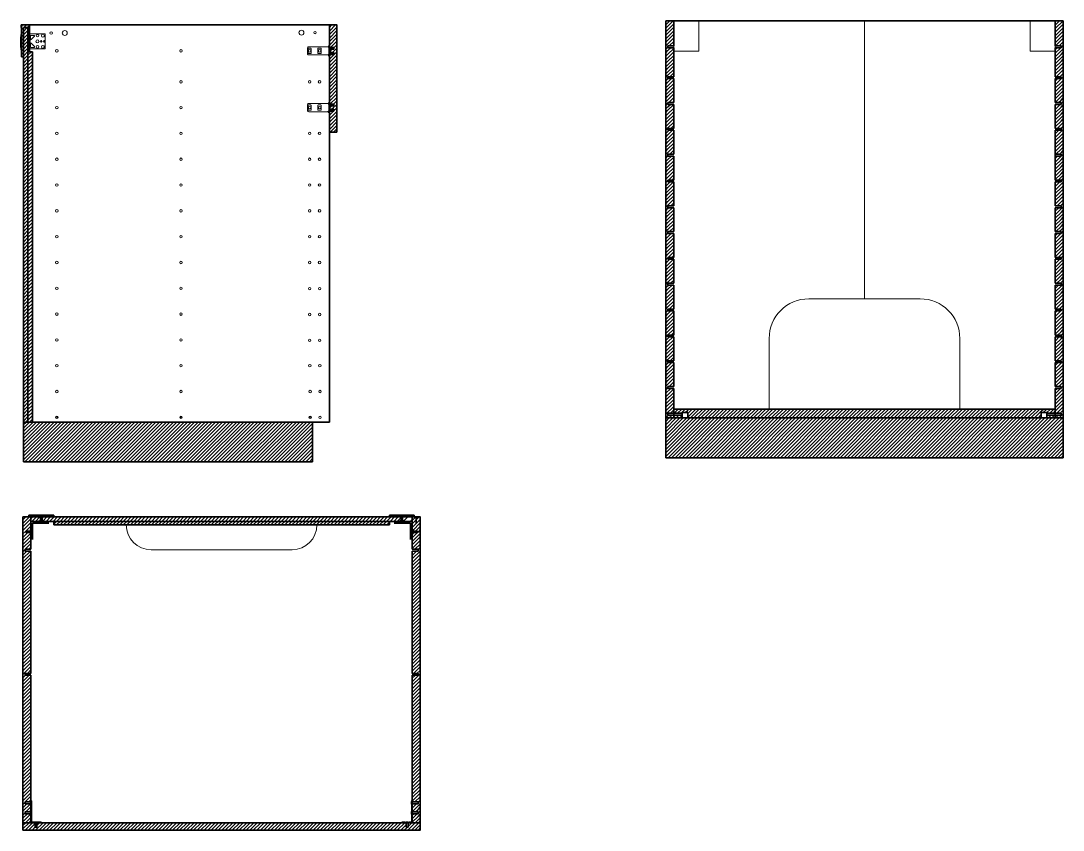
# Model space of a CAD drawing. Header units: inches. Extents: x -714 to 916, y -628 to 501.
# Drawn here: x 423.9 to 633.8, y -317.7 to -154.6 of the extents above; entities that cross this region are included whole.
import ezdxf

# ---------------------------------------------------------------- set-up
doc = ezdxf.new("R2010")
doc.units = ezdxf.units.IN
doc.header["$MEASUREMENT"] = 0
for name, color, linetype, lineweight in [('A-ELEV-MBE', 7, 'Continuous', 18), ('A-SECT-MCUT', 7, 'Continuous', 35), ('A-SECT-MCUT1', 7, 'Continuous', 35)]:
    doc.layers.add(name, color=color, linetype=linetype, lineweight=lineweight)
doc.layers.add('SEZIONE', color=252, linetype='Continuous')
pattern_1 = [(45, (1184.7727, -96.3243), (-0.7071068, 0.7071068), [])]
pattern_2 = [(45, (1306.1433, -123.4085), (-0.7071068, 0.7071068), [])]

msp = doc.modelspace()

# ---------------------------------------------------------------- hatches: boundary and pattern name
at = {"layer": 'SEZIONE'}
h = msp.add_hatch(dxfattribs=at)
h.set_pattern_fill('ANSI31', color=256, scale=4)
h.paths.add_polyline_path([(555.4, -154.65), (553.8, -154.65), (553.8, -159.69), (554.23, -159.69), (555.4, -159.69)])
h = msp.add_hatch(dxfattribs=at)
h.set_pattern_fill('ANSI31', color=256, scale=4)
h.paths.add_polyline_path([(632.2, -154.65), (633.8, -154.65), (633.8, -159.69), (633.38, -159.69), (632.2, -159.69)])
h = msp.add_hatch(dxfattribs=at)
h.set_pattern_fill('ANSI31', color=256, scale=4, angle=360)
h.paths.add_polyline_path([(424.45, -156.29), (424.45, -156.02), (425.35, -156.02), (425.35, -160.86), (425.65, -160.86), (425.65, -155.48), (423.97, -155.48), (423.97, -155.98), (424.02, -155.98), (424.02, -155.53), (424.07, -155.53), (424.07, -155.98), (424.07, -157.39), (423.97, -157.39), (423.97, -157.89), (424.02, -157.89), (424.02, -157.43), (424.07, -157.43), (424.07, -157.89), (424.07, -160.08), (424.07, -160.47), (424.02, -160.47), (424.02, -160.02), (423.97, -160.02), (423.97, -160.52), (424.07, -160.52), (424.07, -161.87), (424.45, -161.87)])
h = msp.add_hatch(dxfattribs=at)
h.set_pattern_fill('ANSI31', color=256, scale=8, angle=360)
h.set_pattern_definition(pattern_2)
h.paths.add_polyline_path([(424.24, -155.38), (424.34, -155.38), (424.34, -155.43), (424.5, -155.43), (424.5, -155.48), (424.24, -155.48)])
h = msp.add_hatch(dxfattribs=at)
h.set_pattern_fill('ANSI31', color=256, scale=4, angle=360)
h.paths.add_polyline_path([(425.35, -160.86), (425.35, -156.02), (424.45, -156.02), (424.45, -235.48), (425.35, -235.48)])
h = msp.add_hatch(dxfattribs=at)
h.set_pattern_fill('ANSI31', color=256, scale=8, angle=360)
h.set_pattern_definition(pattern_2)
h.paths.add_polyline_path([(425.39, -155.43), (425.54, -155.43), (425.54, -155.38), (425.64, -155.38), (425.64, -155.48), (425.39, -155.48)])
h = msp.add_hatch(dxfattribs=at)
h.set_pattern_fill('ANSI31', color=256, scale=4, angle=360)
h.paths.add_polyline_path([(487.55, -155.48), (486.05, -155.48), (486.05, -160.01), (486.94, -160.01), (486.94, -160.37), (486.05, -160.37), (486.05, -161.03), (486.94, -161.03), (486.94, -161.4), (486.05, -161.4), (486.05, -161.75), (486.05, -171.44), (486.94, -171.44), (486.94, -171.8), (486.05, -171.8), (486.05, -172.46), (486.94, -172.46), (486.94, -172.83), (486.05, -172.83), (486.05, -173.18), (486.05, -177.08), (487.55, -177.08)])
h = msp.add_hatch(dxfattribs=at)
h.set_pattern_fill('ANSI31', color=256, scale=8)
h.set_pattern_definition([(45, (1372.2949, -118.1395), (-0.7071068, 0.7071068), [])])
h.paths.add_polyline_path([(425.65, -158.19), (425.7, -158.19), (425.7, -158.65, -0.268684), (425.65, -158.96)])
h = msp.add_hatch(dxfattribs=at)
h.set_pattern_fill('ANSI31', color=256, scale=4, angle=360)
h.paths.add_polyline_path([(426.25, -160.86), (425.35, -160.86), (425.35, -235.48), (426.25, -235.48)])
h = msp.add_hatch(dxfattribs=at)
h.set_pattern_fill('ANSI31', color=256, scale=4)
h.paths.add_polyline_path([(554.23, -159.69), (553.8, -159.69), (553.8, -228.69), (554.23, -228.69)])
h = msp.add_hatch(dxfattribs=at)
h.set_pattern_fill('ANSI31', color=256, scale=4)
h.paths.add_polyline_path([(555.4, -160.06), (554.23, -160.06), (554.23, -165.92), (555.4, -165.92)])
h = msp.add_hatch(dxfattribs=at)
h.set_pattern_fill('ANSI31', color=256, scale=4)
h.paths.add_polyline_path([(632.2, -160.06), (633.38, -160.06), (633.38, -165.92), (632.2, -165.92)])
h = msp.add_hatch(dxfattribs=at)
h.set_pattern_fill('ANSI31', color=256, scale=4)
h.paths.add_polyline_path([(633.38, -159.69), (633.8, -159.69), (633.8, -228.69), (633.38, -228.69)])
h = msp.add_hatch(dxfattribs=at)
h.set_pattern_fill('ANSI31', color=256, scale=4)
h.paths.add_polyline_path([(555.4, -166.29), (554.23, -166.29), (554.23, -171.12), (555.4, -171.12)])
h = msp.add_hatch(dxfattribs=at)
h.set_pattern_fill('ANSI31', color=256, scale=4)
h.paths.add_polyline_path([(632.2, -166.29), (633.38, -166.29), (633.38, -171.12), (632.2, -171.12)])
h = msp.add_hatch(dxfattribs=at)
h.set_pattern_fill('ANSI31', color=256, scale=4)
h.paths.add_polyline_path([(555.4, -171.49), (554.23, -171.49), (554.23, -176.29), (555.4, -176.29)])
h = msp.add_hatch(dxfattribs=at)
h.set_pattern_fill('ANSI31', color=256, scale=4)
h.paths.add_polyline_path([(632.2, -171.49), (633.38, -171.49), (633.38, -176.29), (632.2, -176.29)])
h = msp.add_hatch(dxfattribs=at)
h.set_pattern_fill('ANSI31', color=256, scale=4)
h.paths.add_polyline_path([(555.4, -176.69), (554.23, -176.69), (554.23, -181.52), (555.4, -181.52)])
h = msp.add_hatch(dxfattribs=at)
h.set_pattern_fill('ANSI31', color=256, scale=4)
h.paths.add_polyline_path([(632.2, -176.69), (633.38, -176.69), (633.38, -181.52), (632.2, -181.52)])
h = msp.add_hatch(dxfattribs=at)
h.set_pattern_fill('ANSI31', color=256, scale=4)
h.paths.add_polyline_path([(555.4, -181.89), (554.23, -181.89), (554.23, -186.72), (555.4, -186.72)])
h = msp.add_hatch(dxfattribs=at)
h.set_pattern_fill('ANSI31', color=256, scale=4)
h.paths.add_polyline_path([(632.2, -181.89), (633.38, -181.89), (633.38, -186.72), (632.2, -186.72)])
h = msp.add_hatch(dxfattribs=at)
h.set_pattern_fill('ANSI31', color=256, scale=4)
h.paths.add_polyline_path([(555.4, -187.09), (554.23, -187.09), (554.23, -191.92), (555.4, -191.92)])
h = msp.add_hatch(dxfattribs=at)
h.set_pattern_fill('ANSI31', color=256, scale=4)
h.paths.add_polyline_path([(632.2, -187.09), (633.38, -187.09), (633.38, -191.92), (632.2, -191.92)])
h = msp.add_hatch(dxfattribs=at)
h.set_pattern_fill('ANSI31', color=256, scale=4)
h.paths.add_polyline_path([(555.4, -192.29), (554.23, -192.29), (554.23, -197.12), (555.4, -197.12)])
h = msp.add_hatch(dxfattribs=at)
h.set_pattern_fill('ANSI31', color=256, scale=4)
h.paths.add_polyline_path([(632.2, -192.29), (633.38, -192.29), (633.38, -197.12), (632.2, -197.12)])
h = msp.add_hatch(dxfattribs=at)
h.set_pattern_fill('ANSI31', color=256, scale=4)
h.paths.add_polyline_path([(555.4, -197.49), (554.23, -197.49), (554.23, -202.32), (555.4, -202.32)])
h = msp.add_hatch(dxfattribs=at)
h.set_pattern_fill('ANSI31', color=256, scale=4)
h.paths.add_polyline_path([(632.2, -197.49), (633.38, -197.49), (633.38, -202.32), (632.2, -202.32)])
h = msp.add_hatch(dxfattribs=at)
h.set_pattern_fill('ANSI31', color=256, scale=4)
h.paths.add_polyline_path([(555.4, -202.69), (554.23, -202.69), (554.23, -207.52), (555.4, -207.52)])
h = msp.add_hatch(dxfattribs=at)
h.set_pattern_fill('ANSI31', color=256, scale=4)
h.paths.add_polyline_path([(632.2, -202.69), (633.38, -202.69), (633.38, -207.52), (632.2, -207.52)])
h = msp.add_hatch(dxfattribs=at)
h.set_pattern_fill('ANSI31', color=256, scale=4)
h.paths.add_polyline_path([(555.4, -207.89), (554.23, -207.89), (554.23, -212.72), (555.4, -212.72)])
h = msp.add_hatch(dxfattribs=at)
h.set_pattern_fill('ANSI31', color=256, scale=4)
h.paths.add_polyline_path([(632.2, -207.89), (633.38, -207.89), (633.38, -212.72), (632.2, -212.72)])
h = msp.add_hatch(dxfattribs=at)
h.set_pattern_fill('ANSI31', color=256, scale=4)
h.paths.add_polyline_path([(555.4, -213.09), (554.23, -213.09), (554.23, -217.97), (555.4, -217.97)])
h = msp.add_hatch(dxfattribs=at)
h.set_pattern_fill('ANSI31', color=256, scale=4)
h.paths.add_polyline_path([(632.2, -213.09), (633.38, -213.09), (633.38, -217.97), (632.2, -217.97)])
h = msp.add_hatch(dxfattribs=at)
h.set_pattern_fill('ANSI31', color=256, scale=4)
h.paths.add_polyline_path([(555.4, -218.33), (554.23, -218.33), (554.23, -223.12), (555.4, -223.12)])
h = msp.add_hatch(dxfattribs=at)
h.set_pattern_fill('ANSI31', color=256, scale=4)
h.paths.add_polyline_path([(632.2, -218.33), (633.38, -218.33), (633.38, -223.12), (632.2, -223.12)])
h = msp.add_hatch(dxfattribs=at)
h.set_pattern_fill('ANSI31', color=256, scale=4)
h.paths.add_polyline_path([(555.4, -223.49), (554.23, -223.49), (554.23, -228.32), (555.4, -228.32)])
h = msp.add_hatch(dxfattribs=at)
h.set_pattern_fill('ANSI31', color=256, scale=4)
h.paths.add_polyline_path([(632.2, -223.49), (633.38, -223.49), (633.38, -228.32), (632.2, -228.32)])
h = msp.add_hatch(dxfattribs=at)
h.set_pattern_fill('ANSI31', color=256, scale=4)
h.paths.add_polyline_path([(555.4, -228.69), (554.23, -228.69), (553.8, -228.69), (553.8, -234.65), (555.4, -234.65), (555.4, -234.07), (554.23, -234.07), (554.23, -233.7), (555.4, -233.7), (555.4, -233.66)])
h = msp.add_hatch(dxfattribs=at)
h.set_pattern_fill('ANSI31', color=256, scale=4)
h.paths.add_polyline_path([(632.2, -228.69), (633.38, -228.69), (633.8, -228.69), (633.8, -234.65), (632.2, -234.65), (632.2, -234.07), (633.38, -234.07), (633.38, -233.7), (632.2, -233.7), (632.2, -233.66)])
h = msp.add_hatch(dxfattribs=at)
h.set_pattern_fill('ANSI31', color=256, scale=4)
h.paths.add_polyline_path([(557.09, -232.85), (555.4, -232.85), (555.4, -233.66), (557.08, -233.66), (557.08, -233.57)])
h = msp.add_hatch(dxfattribs=at)
h.set_pattern_fill('ANSI31', color=256, scale=4)
h.paths.add_polyline_path([(558.2, -232.85), (557.09, -232.85), (557.09, -233.57), (558.2, -233.57)])
h = msp.add_hatch(dxfattribs=at)
h.set_pattern_fill('ANSI31', color=256, scale=4)
h.paths.add_polyline_path([(629.41, -232.85), (558.2, -232.85), (558.2, -234.57), (629.41, -234.57)])
h = msp.add_hatch(dxfattribs=at)
h.set_pattern_fill('ANSI31', color=256, scale=4)
h.paths.add_polyline_path([(630.53, -232.85), (629.41, -232.85), (629.41, -233.57), (630.53, -233.57)])
h = msp.add_hatch(dxfattribs=at)
h.set_pattern_fill('ANSI31', color=256, scale=4, angle=360)
h.paths.add_polyline_path([(632.2, -232.85), (630.53, -232.85), (630.53, -233.66), (632.2, -233.66)])
h = msp.add_hatch(dxfattribs=at)
h.set_pattern_fill('ANSI31', color=256, scale=4)
h.paths.add_polyline_path([(633.8, -234.65), (553.8, -234.65), (553.8, -242.65), (633.8, -242.65)])
h = msp.add_hatch(dxfattribs=at)
h.set_pattern_fill('ANSI31', color=256, scale=4, angle=360)
h.paths.add_polyline_path([(557.08, -234.12), (555.4, -234.12), (555.4, -234.65), (557.08, -234.65)])
h = msp.add_hatch(dxfattribs=at)
h.set_pattern_fill('ANSI31', color=256, scale=4, angle=360)
h.paths.add_polyline_path([(632.2, -234.12), (630.53, -234.12), (630.53, -234.65), (632.2, -234.65)])
h = msp.add_hatch(dxfattribs=at)
h.set_pattern_fill('ANSI31', color=256, scale=4, angle=360)
h.paths.add_polyline_path([(424.45, -235.48), (482.65, -235.48), (482.65, -243.48), (424.45, -243.48)])
h = msp.add_hatch(dxfattribs=at)
h.set_pattern_fill('ANSI31', color=256, scale=4)
h.paths.add_polyline_path([(425.94, -261.46), (424.76, -261.46), (424.76, -261.1), (425.94, -261.1), (425.94, -258.09), (425.89, -258.09), (425.77, -257.75), (424.9, -257.75), (424.9, -257.43), (425.77, -257.43), (425.91, -257.03), (425.94, -257.03), (425.94, -254.59), (424.34, -254.59), (424.34, -316.19), (425.94, -316.19), (425.94, -314.37), (424.76, -314.37), (424.76, -314.01), (425.94, -314.01), (425.94, -312.38), (424.76, -312.38), (424.76, -312.01), (425.94, -312.01), (425.94, -286.46), (424.76, -286.46), (424.76, -286.1), (425.94, -286.1)])
h = msp.add_hatch(dxfattribs=at)
h.set_pattern_fill('ANSI31', color=256, scale=4)
h.paths.add_polyline_path([(430.54, -254.23), (425.54, -254.23), (425.54, -254.59), (427.88, -254.59), (427.88, -254.46), (428.19, -254.46), (428.19, -254.59), (430.54, -254.59)])
h = msp.add_hatch(dxfattribs=at)
h.set_pattern_fill('ANSI31', color=256, scale=4)
h.paths.add_polyline_path([(427.88, -254.59), (425.94, -254.59), (425.94, -255.49), (427.54, -255.49), (427.54, -255.45), (427.88, -255.32)])
h = msp.add_hatch(dxfattribs=at)
h.set_pattern_fill('ANSI31', color=256, scale=4)
h.paths.add_polyline_path([(500.48, -254.59), (498.14, -254.59), (428.19, -254.59), (428.19, -255.32), (428.54, -255.45), (428.54, -255.49), (500.14, -255.49), (500.14, -255.45), (500.48, -255.32)])
h = msp.add_hatch(dxfattribs=at)
h.set_pattern_fill('ANSI31', color=256, scale=4)
h.paths.add_polyline_path([(498.14, -255.49), (430.54, -255.49), (430.54, -256.19), (498.14, -256.19)])
h = msp.add_hatch(dxfattribs=at)
h.set_pattern_fill('ANSI31', color=256, scale=4)
h.paths.add_polyline_path([(503.14, -254.23), (498.14, -254.23), (498.14, -254.59), (500.48, -254.59), (500.48, -254.46), (500.79, -254.46), (500.79, -254.59), (503.14, -254.59)])
h = msp.add_hatch(dxfattribs=at)
h.set_pattern_fill('ANSI31', color=256, scale=8)
h.set_pattern_definition(pattern_1)
h.paths.add_polyline_path([(502.74, -254.59), (500.79, -254.59), (500.79, -255.32), (501.14, -255.45), (501.14, -255.49), (502.74, -255.49)])
h = msp.add_hatch(dxfattribs=at)
h.set_pattern_fill('ANSI31', color=256, scale=4)
h.paths.add_polyline_path([(504.34, -254.59), (502.74, -254.59), (502.74, -257.09), (502.78, -257.09), (502.9, -257.43), (503.77, -257.43), (503.77, -257.43), (504.34, -257.43)])
h = msp.add_hatch(dxfattribs=at)
h.set_pattern_fill('ANSI31', color=256, scale=4)
h.paths.add_polyline_path([(504.34, -257.75), (502.9, -257.75), (502.78, -258.09), (502.78, -258.09), (502.74, -258.2), (502.74, -261.1), (504.34, -261.1)])
h = msp.add_hatch(dxfattribs=at)
h.set_pattern_fill('ANSI31', color=256, scale=4)
h.paths.add_polyline_path([(504.34, -257.44), (503.77, -257.44), (503.77, -257.75), (504.34, -257.75)])
h = msp.add_hatch(dxfattribs=at)
h.set_pattern_fill('ANSI31', color=256, scale=4)
h.paths.add_polyline_path([(504.34, -261.47), (503.91, -261.47), (502.74, -261.46), (502.74, -286.09), (504.34, -286.09)])
h = msp.add_hatch(dxfattribs=at)
h.set_pattern_fill('ANSI31', color=256, scale=4)
h.paths.add_polyline_path([(504.34, -261.1), (503.91, -261.1), (503.91, -261.46), (504.34, -261.46)])
h = msp.add_hatch(dxfattribs=at)
h.set_pattern_fill('ANSI31', color=256, scale=4)
h.paths.add_polyline_path([(504.34, -286.46), (502.74, -286.46), (502.74, -312.01), (504.34, -312.01)])
h = msp.add_hatch(dxfattribs=at)
h.set_pattern_fill('ANSI31', color=256, scale=4)
h.paths.add_polyline_path([(504.34, -286.09), (503.91, -286.09), (503.91, -286.1), (503.91, -286.1), (503.91, -286.46), (504.34, -286.46)])
h = msp.add_hatch(dxfattribs=at)
h.set_pattern_fill('ANSI31', color=256, scale=8)
h.set_pattern_definition(pattern_1)
h.paths.add_polyline_path([(426.04, -311.77), (425.94, -311.77), (425.94, -311.91), (426.04, -311.91)])
h = msp.add_hatch(dxfattribs=at)
h.set_pattern_fill('ANSI31', color=256, scale=8)
h.set_pattern_definition(pattern_1)
h.paths.add_polyline_path([(426.04, -312.5), (425.94, -312.5), (425.94, -313.85), (426.04, -313.85)])
h = msp.add_hatch(dxfattribs=at)
h.set_pattern_fill('ANSI31', color=256, scale=4)
h.paths.add_polyline_path([(426.04, -312.5), (425.94, -312.5), (425.94, -313.85), (426.04, -313.85)])
h = msp.add_hatch(dxfattribs=at)
h.set_pattern_fill('ANSI31', color=256, scale=8)
h.set_pattern_definition(pattern_1)
h.paths.add_polyline_path([(502.74, -311.77), (502.64, -311.77), (502.64, -311.91), (502.74, -311.91)])
h = msp.add_hatch(dxfattribs=at)
h.set_pattern_fill('ANSI31', color=256, scale=4)
h.paths.add_polyline_path([(502.74, -312.5), (502.64, -312.5), (502.64, -313.85), (502.74, -313.85)])
h = msp.add_hatch(dxfattribs=at)
h.set_pattern_fill('ANSI31', color=256, scale=4)
h.paths.add_polyline_path([(503.91, -312.38), (502.74, -312.38), (502.74, -314.01), (503.91, -314.01)])
h = msp.add_hatch(dxfattribs=at)
h.set_pattern_fill('ANSI31', color=256, scale=4)
h.paths.add_polyline_path([(504.34, -312.01), (503.91, -312.01), (503.91, -314.01), (503.91, -314.01), (503.91, -314.37), (503.91, -316.19), (504.34, -316.19)])
h = msp.add_hatch(dxfattribs=at)
h.set_pattern_fill('ANSI31', color=256, scale=4)
h.paths.add_polyline_path([(426.04, -314.55), (425.94, -314.55), (425.94, -316.09), (426.04, -316.09)])
h = msp.add_hatch(dxfattribs=at)
h.set_pattern_fill('ANSI31', color=256, scale=4)
h.paths.add_polyline_path([(502.64, -314.55), (502.74, -314.55), (502.74, -316.09), (502.64, -316.09)])
h = msp.add_hatch(dxfattribs=at)
h.set_pattern_fill('ANSI31', color=256, scale=4)
h.paths.add_polyline_path([(503.91, -314.37), (502.74, -314.37), (502.74, -316.19), (503.91, -316.19)])
h = msp.add_hatch(dxfattribs=at)
h.set_pattern_fill('ANSI31', color=256, scale=4, angle=360)
h.paths.add_polyline_path([(501.51, -316.19), (427.16, -316.19), (424.34, -316.19), (424.34, -317.69), (504.34, -317.69), (504.34, -316.19), (501.88, -316.19), (501.88, -317.08), (501.51, -317.08)])
h.paths.add_polyline_path([(427.11, -316.78), (427.08, -316.84), (426.9, -316.84), (426.86, -316.78), (426.86, -316.27), (427.11, -316.27), (427.11, -316.27)], flags=16)
h = msp.add_hatch(dxfattribs=at)
h.set_pattern_fill('ANSI31', color=256, scale=4)
h.paths.add_polyline_path([(426.64, -316.09), (425.94, -316.09), (425.94, -316.19), (426.64, -316.19)])
h = msp.add_hatch(dxfattribs=at)
h.set_pattern_fill('ANSI31', color=256, scale=4)
h.paths.add_polyline_path([(428.04, -316.09), (427.34, -316.09), (427.34, -316.19), (428.04, -316.19)])
h = msp.add_hatch(dxfattribs=at)
h.set_pattern_fill('ANSI31', color=256, scale=4)
h.paths.add_polyline_path([(500.64, -316.09), (501.34, -316.09), (501.34, -316.19), (500.64, -316.19)])
h = msp.add_hatch(dxfattribs=at)
h.set_pattern_fill('ANSI31', color=256, scale=4)
h.paths.add_polyline_path([(502.04, -316.09), (502.74, -316.09), (502.74, -316.19), (502.04, -316.19)])

# ---------------------------------------------------------------- linework, layer by layer
at = {"layer": 'A-ELEV-MBE', "transparency": 33554636}
for p, q in [((593.8, -154.65), (593.8, -210.65)), ((582.6, -210.65), (605, -210.65)), ((574.6, -232.85), (574.6, -218.65)), ((613, -232.85), (613, -218.65))]:
    msp.add_line(p, q, dxfattribs=at)
at = {"layer": 'A-ELEV-MBE'}
for p, q in [((424.24, -155.48), (424.65, -155.48)), ((424.34, -155.38), (424.34, -155.43)), ((424.34, -155.43), (424.5, -155.43)), ((424.5, -155.43), (424.5, -155.48)), ((424.57, -155.41), (424.77, -155.41)), ((424.65, -155.48), (424.57, -155.41)), ((424.77, -155.41), (424.7, -155.48)), ((424.72, -155.48), (425.22, -155.48)), ((425.15, -155.41), (425.35, -155.41)), ((425.22, -155.48), (425.15, -155.41)), ((425.35, -155.41), (425.28, -155.48)), ((425.39, -155.43), (425.39, -155.48)), ((425.54, -155.43), (425.39, -155.43)), ((425.54, -155.38), (425.54, -155.43)), ((484.65, -155.48), (485.05, -155.48)), ((484.75, -155.38), (484.75, -155.43)), ((484.75, -155.43), (484.9, -155.43)), ((484.9, -155.43), (484.9, -155.48)), ((484.98, -155.41), (485.18, -155.41)), ((485.05, -155.48), (484.98, -155.41)), ((485.05, -155.48), (485.05, -155.48)), ((485.06, -155.41), (485.1, -155.41)), ((485.18, -155.41), (485.11, -155.48)), ((485.11, -155.48), (485.13, -155.48)), ((485.11, -155.48), (485.11, -155.48)), ((485.13, -155.48), (485.63, -155.48)), ((485.56, -155.41), (485.76, -155.41)), ((485.63, -155.48), (485.56, -155.41)), ((485.63, -155.48), (485.63, -155.48)), ((485.64, -155.41), (485.68, -155.41)), ((485.76, -155.41), (485.69, -155.48)), ((485.69, -155.48), (485.69, -155.48)), ((485.8, -155.43), (485.8, -155.48)), ((485.95, -155.43), (485.8, -155.43)), ((485.95, -155.38), (485.95, -155.43)), ((450.14, -261.19), (478.54, -261.19))]:
    msp.add_line(p, q, dxfattribs=at)
for points in [[(555.4, -154.65), (560.46, -154.65), (560.46, -160.77), (555.4, -160.77)], [(627.15, -154.65), (632.2, -154.65), (632.2, -160.77), (627.15, -160.77)]]:
    msp.add_lwpolyline(points, close=True, dxfattribs=at)
for points in [[(424.65, -155.48), (424.24, -155.48), (424.24, -155.38), (424.34, -155.38)], [(424.92, -155.48), (424.7, -155.48)], [(425.22, -155.48), (424.92, -155.48)], [(425.54, -155.38), (425.64, -155.38), (425.64, -155.48), (425.28, -155.48)], [(485.05, -155.48), (484.65, -155.48), (484.65, -155.38), (484.75, -155.38)], [(485.33, -155.48), (485.11, -155.48)], [(485.63, -155.48), (485.33, -155.48)], [(485.95, -155.38), (486.05, -155.38), (486.05, -155.48), (485.69, -155.48)]]:
    msp.add_lwpolyline(points, dxfattribs=at)
for points in [[(425.92, -157.24), (428.62, -157.24, -0.414214), (428.82, -157.44), (428.82, -160.12, -0.414214), (428.62, -160.32), (425.92, -160.32, -0.414214), (425.72, -160.12), (425.72, -157.44, -0.414214)], [(425.84, -158.33), (425.84, -157.67, -0.414214), (425.94, -157.57), (426.59, -157.57, -0.668179), (426.66, -157.74), (426.01, -158.4, -0.668179)], [(425.84, -159.23), (425.84, -159.89, 0.414214), (425.94, -159.99), (426.59, -159.99, 0.668179), (426.66, -159.82), (426.01, -159.16, 0.668179)], [(481.91, -159.88), (485.65, -159.88, -0.414214), (485.95, -160.18), (485.95, -161.23, -0.414214), (485.65, -161.53), (481.91, -161.53, -0.414214), (481.61, -161.23), (481.61, -160.18, -0.414214)], [(481.87, -160.17), (482.26, -160.17, -0.414214), (482.36, -160.27), (482.36, -161.13, -0.414214), (482.26, -161.23), (481.87, -161.23, -0.414214), (481.77, -161.13), (481.77, -160.27, -0.414214)], [(483.81, -160.17), (484.31, -160.17, -0.414214), (484.41, -160.27), (484.41, -161.13, -0.414214), (484.31, -161.23), (483.81, -161.23, -0.414214), (483.71, -161.13), (483.71, -160.27, -0.414214)], [(481.91, -171.31), (485.65, -171.31, -0.414214), (485.95, -171.61), (485.95, -172.66, -0.414214), (485.65, -172.96), (481.91, -172.96, -0.414214), (481.61, -172.66), (481.61, -171.61, -0.414214)], [(481.87, -171.6), (482.26, -171.6, -0.414214), (482.36, -171.7), (482.36, -172.56, -0.414214), (482.26, -172.66), (481.87, -172.66, -0.414214), (481.77, -172.56), (481.77, -171.7, -0.414214)], [(483.81, -171.6), (484.31, -171.6, -0.414214), (484.41, -171.7), (484.41, -172.56, -0.414214), (484.31, -172.66), (483.81, -172.66, -0.414214), (483.71, -172.56), (483.71, -171.7, -0.414214)]]:
    msp.add_lwpolyline(points, format="xyb", close=True, dxfattribs=at)
for centre, radius in [((427.27, -157.64), 0.25), ((428.36, -157.64), 0.3), ((430.02, -157.1), 0.25), ((432.77, -157.1), 0.5), ((480.42, -157.03), 0.5), ((483.17, -157.03), 0.25), ((427.27, -158.78), 0.3), ((427.99, -158.78), 0.15), ((428.59, -158.78), 0.15), ((427.27, -159.88), 0.25), ((428.36, -159.89), 0.3), ((431.16, -160.7), 0.25), ((456.16, -160.7), 0.25), ((482.07, -160.7), 0.25), ((484.07, -160.7), 0.25), ((431.16, -166.93), 0.25), ((456.16, -166.93), 0.25), ((482.07, -166.93), 0.25), ((484.07, -166.93), 0.25), ((431.16, -172.13), 0.25), ((456.16, -172.13), 0.25), ((482.07, -172.13), 0.25), ((484.07, -172.13), 0.25), ((431.16, -177.33), 0.25), ((456.16, -177.33), 0.25), ((482.07, -177.33), 0.25), ((484.07, -177.33), 0.25), ((431.16, -182.53), 0.25), ((456.16, -182.53), 0.25), ((482.07, -182.53), 0.25), ((484.07, -182.53), 0.25), ((431.16, -187.73), 0.25), ((456.16, -187.73), 0.25), ((482.07, -187.73), 0.25), ((484.07, -187.73), 0.25), ((431.16, -192.93), 0.25), ((456.16, -192.93), 0.25), ((482.07, -192.93), 0.25), ((484.07, -192.93), 0.25), ((431.16, -198.13), 0.25), ((456.16, -198.13), 0.25), ((482.07, -198.13), 0.25), ((484.07, -198.13), 0.25), ((431.16, -203.33), 0.25), ((456.16, -203.33), 0.25), ((482.07, -203.33), 0.25), ((484.07, -203.33), 0.25), ((431.16, -208.53), 0.25), ((456.16, -208.53), 0.25), ((482.08, -208.6), 0.25), ((484.08, -208.6), 0.25), ((431.16, -213.73), 0.25), ((456.16, -213.73), 0.25), ((482.08, -213.8), 0.25), ((484.08, -213.8), 0.25), ((431.16, -218.93), 0.25), ((456.16, -218.93), 0.25), ((482.08, -219), 0.25), ((484.08, -219), 0.25), ((431.16, -224.13), 0.25), ((456.16, -224.13), 0.25), ((482.12, -224.13), 0.25), ((484.12, -224.13), 0.25), ((431.16, -229.33), 0.25), ((456.16, -229.33), 0.25), ((482.17, -229.33), 0.25), ((484.17, -229.33), 0.25), ((431.16, -234.53), 0.25), ((431.16, -234.53), 0.17), ((456.16, -234.53), 0.25), ((456.16, -234.53), 0.17), ((482.17, -234.53), 0.25), ((482.17, -234.53), 0.17), ((484.17, -234.53), 0.25)]:
    msp.add_circle(centre, radius, dxfattribs=at)
at = {"layer": 'A-ELEV-MBE', "transparency": 33554636}
for centre, start, end in [((582.6, -218.65), 90, 180), ((605, -218.65), 0, 90)]:
    msp.add_arc(centre, 8, start, end, dxfattribs=at)
at = {"layer": 'A-ELEV-MBE'}
for centre, start, end in [((450.14, -256.19), 180, 270), ((478.54, -256.19), 270, 0)]:
    msp.add_arc(centre, 5, start, end, dxfattribs=at)
at = {"layer": 'A-SECT-MCUT'}
for p, q in [((555.4, -154.65), (555.4, -159.69)), ((632.2, -154.65), (632.2, -159.69)), ((423.97, -155.48), (423.97, -155.98)), ((423.97, -155.48), (425.65, -155.48)), ((423.97, -155.98), (424.07, -155.98)), ((423.97, -155.98), (424.02, -155.98)), ((423.97, -157.39), (423.97, -157.89)), ((423.97, -157.39), (424.07, -157.39)), ((424.07, -155.53), (424.07, -155.98)), ((424.07, -155.98), (424.07, -157.39)), ((424.07, -157.39), (424.07, -157.89)), ((424.45, -243.48), (424.45, -156.02)), ((424.45, -156.02), (425.35, -156.02)), ((424.45, -156.29), (424.45, -161.87)), ((425.49, -155.48), (486.05, -155.48)), ((425.65, -155.48), (425.65, -160.86)), ((486.05, -155.48), (486.05, -235.48)), ((423.97, -157.89), (423.92, -157.89)), ((423.92, -157.89), (423.92, -160.02)), ((424.07, -157.89), (424.07, -160.08)), ((425.65, -158.19), (425.7, -158.19)), ((425.7, -158.19), (425.7, -158.65)), ((425.7, -158.88), (425.7, -159.84)), ((423.92, -160.02), (423.97, -160.02)), ((423.97, -160.02), (423.97, -160.52)), ((423.97, -160.52), (424.02, -160.52)), ((423.97, -160.52), (424.07, -160.52)), ((424.07, -160.08), (424.07, -160.52)), ((424.07, -160.52), (424.07, -161.87)), ((424.45, -161.58), (424.45, -161.08)), ((426.25, -160.86), (425.35, -160.86)), ((425.65, -160.86), (425.35, -160.86)), ((425.7, -159.84), (425.65, -159.84)), ((485.92, -160.05), (485.92, -159.94)), ((485.92, -159.94), (486.05, -160.07)), ((485.92, -161.46), (486.05, -161.34)), ((485.92, -161.35), (485.92, -161.46)), ((486.05, -160.32), (485.95, -160.42)), ((486.05, -161.08), (485.95, -160.98)), ((486.05, -160.07), (486.05, -160.32)), ((486.13, -160.07), (486.05, -160.07)), ((486.05, -160.32), (486.13, -160.32)), ((486.05, -161.34), (486.05, -161.08)), ((486.05, -161.08), (486.13, -161.08)), ((486.13, -161.34), (486.05, -161.34)), ((486.64, -160.07), (486.13, -160.07)), ((486.13, -160.32), (486.64, -160.32)), ((486.13, -161.08), (486.64, -161.08)), ((486.64, -161.34), (486.13, -161.34)), ((486.64, -160.07), (486.7, -160.1)), ((486.64, -160.32), (486.7, -160.29)), ((486.64, -161.08), (486.7, -161.12)), ((486.64, -161.34), (486.7, -161.3)), ((486.7, -160.1), (486.7, -160.29)), ((486.7, -161.3), (486.7, -161.12)), ((554.23, -159.69), (555.4, -159.69)), ((554.23, -160.06), (554.23, -159.69)), ((555.4, -160.06), (554.23, -160.06)), ((555.4, -160.06), (555.4, -165.92)), ((633.38, -159.69), (632.2, -159.69)), ((632.2, -160.06), (632.2, -165.92)), ((632.2, -160.06), (633.38, -160.06)), ((633.38, -160.06), (633.38, -159.69)), ((424.07, -161.87), (424.45, -161.87)), ((554.23, -165.92), (555.4, -165.92)), ((554.23, -166.29), (554.23, -165.92)), ((555.4, -166.29), (554.23, -166.29)), ((555.4, -166.29), (555.4, -171.12)), ((633.38, -165.92), (632.2, -165.92)), ((632.2, -166.29), (632.2, -171.12)), ((632.2, -166.29), (633.38, -166.29)), ((633.38, -166.29), (633.38, -165.92)), ((485.92, -171.49), (485.92, -171.37)), ((485.92, -171.37), (486.05, -171.5)), ((486.05, -171.75), (485.95, -171.85)), ((486.05, -171.5), (486.05, -171.75)), ((486.13, -171.5), (486.05, -171.5)), ((486.05, -171.75), (486.13, -171.75)), ((486.64, -171.5), (486.13, -171.5)), ((486.13, -171.75), (486.64, -171.75)), ((486.64, -171.5), (486.7, -171.53)), ((486.64, -171.75), (486.7, -171.72)), ((486.7, -171.53), (486.7, -171.72)), ((554.23, -171.12), (555.4, -171.12)), ((554.23, -171.49), (554.23, -171.12)), ((555.4, -171.49), (554.23, -171.49)), ((555.4, -171.49), (555.4, -176.25)), ((633.38, -171.12), (632.2, -171.12)), ((632.2, -171.49), (632.2, -176.25)), ((632.2, -171.49), (633.38, -171.49)), ((633.38, -171.49), (633.38, -171.12)), ((485.92, -172.89), (486.05, -172.77)), ((485.92, -172.78), (485.92, -172.89)), ((486.05, -172.51), (485.95, -172.41)), ((486.05, -172.51), (486.13, -172.51)), ((486.13, -172.77), (486.05, -172.77)), ((486.13, -172.51), (486.64, -172.51)), ((486.64, -172.77), (486.13, -172.77)), ((486.64, -172.51), (486.7, -172.55)), ((486.64, -172.77), (486.7, -172.73)), ((486.7, -172.73), (486.7, -172.55)), ((555.4, -176.25), (555.4, -176.32)), ((632.2, -176.25), (632.2, -176.32)), ((554.23, -176.32), (555.4, -176.32)), ((554.23, -176.69), (554.23, -176.32)), ((555.4, -176.69), (554.23, -176.69)), ((555.4, -176.69), (555.4, -181.52)), ((633.38, -176.32), (632.2, -176.32)), ((632.2, -176.69), (632.2, -186.72)), ((632.2, -176.69), (633.38, -176.69)), ((633.38, -176.69), (633.38, -176.32)), ((554.23, -181.52), (555.4, -181.52)), ((554.23, -181.89), (554.23, -181.52)), ((555.4, -181.89), (554.23, -181.89)), ((555.4, -181.89), (555.4, -186.72)), ((633.38, -181.52), (632.2, -181.52)), ((632.2, -181.89), (633.38, -181.89)), ((633.38, -181.89), (633.38, -181.52)), ((554.23, -186.72), (555.4, -186.72)), ((554.23, -187.09), (554.23, -186.72)), ((633.38, -186.72), (632.2, -186.72)), ((633.38, -187.09), (633.38, -186.72)), ((555.4, -187.09), (554.23, -187.09)), ((555.4, -187.09), (555.4, -191.92)), ((632.2, -187.09), (632.2, -191.92)), ((632.2, -187.09), (633.38, -187.09)), ((554.23, -191.92), (555.4, -191.92)), ((554.23, -192.29), (554.23, -191.92)), ((555.4, -192.29), (554.23, -192.29)), ((555.4, -192.29), (555.4, -197.12)), ((633.38, -191.92), (632.2, -191.92)), ((632.2, -192.29), (632.2, -197.12)), ((632.2, -192.29), (633.38, -192.29)), ((633.38, -192.29), (633.38, -191.92)), ((554.23, -197.12), (555.4, -197.12)), ((554.23, -197.49), (554.23, -197.12)), ((633.38, -197.12), (632.2, -197.12)), ((633.38, -197.49), (633.38, -197.12)), ((555.4, -197.49), (554.23, -197.49)), ((555.4, -197.49), (555.4, -202.32)), ((632.2, -197.49), (632.2, -202.32)), ((632.2, -197.49), (633.38, -197.49)), ((554.23, -202.32), (555.4, -202.32)), ((554.23, -202.69), (554.23, -202.32)), ((555.4, -202.69), (554.23, -202.69)), ((555.4, -202.69), (555.4, -207.52)), ((633.38, -202.32), (632.2, -202.32)), ((632.2, -202.69), (632.2, -207.52)), ((632.2, -202.69), (633.38, -202.69)), ((633.38, -202.69), (633.38, -202.32)), ((554.23, -207.52), (555.4, -207.52)), ((554.23, -207.89), (554.23, -207.52)), ((633.38, -207.52), (632.2, -207.52)), ((633.38, -207.89), (633.38, -207.52)), ((555.4, -207.89), (554.23, -207.89)), ((555.4, -207.89), (555.4, -212.72)), ((632.2, -207.89), (632.2, -212.72)), ((632.2, -207.89), (633.38, -207.89)), ((554.23, -212.72), (555.4, -212.72)), ((554.23, -213.09), (554.23, -212.72)), ((555.4, -213.09), (554.23, -213.09)), ((555.4, -213.09), (555.4, -217.97)), ((633.38, -212.72), (632.2, -212.72)), ((632.2, -213.09), (632.2, -217.97)), ((632.2, -213.09), (633.38, -213.09)), ((633.38, -213.09), (633.38, -212.72)), ((554.23, -217.97), (555.4, -217.97)), ((554.23, -218.33), (554.23, -217.97)), ((633.38, -217.97), (632.2, -217.97)), ((633.38, -218.33), (633.38, -217.97)), ((555.4, -218.33), (554.23, -218.33)), ((555.4, -218.33), (555.4, -223.12)), ((632.2, -218.33), (632.2, -223.12)), ((632.2, -218.33), (633.38, -218.33)), ((554.23, -223.12), (555.4, -223.12)), ((554.23, -223.49), (554.23, -223.12)), ((555.4, -223.49), (554.23, -223.49)), ((555.4, -223.49), (555.4, -228.32)), ((633.38, -223.12), (632.2, -223.12)), ((632.2, -223.49), (632.2, -228.32)), ((632.2, -223.49), (633.38, -223.49)), ((633.38, -223.49), (633.38, -223.12)), ((554.23, -228.32), (555.4, -228.32)), ((554.23, -228.69), (554.23, -228.32)), ((555.4, -228.69), (554.23, -228.69)), ((555.4, -228.69), (555.4, -234.65)), ((633.38, -228.32), (632.2, -228.32)), ((632.2, -228.69), (632.2, -234.65)), ((632.2, -228.69), (633.38, -228.69)), ((633.38, -228.69), (633.38, -228.32)), ((632.2, -232.85), (555.4, -232.85)), ((632.2, -234.65), (632.2, -232.85)), ((553.8, -234.65), (633.8, -234.65)), ((554.23, -233.7), (555.4, -233.7)), ((554.23, -234.07), (554.23, -233.7)), ((555.4, -234.07), (554.23, -234.07)), ((557.08, -233.66), (555.4, -233.66)), ((557.08, -234.12), (555.4, -234.12)), ((555.4, -234.12), (557.08, -234.12)), ((557.08, -234.65), (557.08, -233.57)), ((557.08, -233.57), (558.2, -233.57)), ((557.08, -233.57), (558.2, -233.57)), ((557.08, -234.65), (558.2, -234.65)), ((558.2, -234.15), (558.2, -233.57)), ((558.2, -233.57), (558.2, -234.65)), ((558.2, -234.65), (558.2, -234.57)), ((630.53, -233.57), (629.41, -233.57)), ((629.41, -234.15), (629.41, -233.57)), ((630.53, -233.57), (629.41, -233.57)), ((629.41, -233.57), (629.41, -234.65)), ((629.41, -234.65), (629.41, -234.57)), ((630.53, -234.65), (629.41, -234.65)), ((630.53, -234.65), (630.53, -233.57)), ((630.53, -233.66), (632.2, -233.66)), ((630.53, -234.12), (632.2, -234.12)), ((632.2, -234.12), (630.53, -234.12)), ((632.2, -234.12), (632.2, -233.66)), ((633.38, -233.7), (632.2, -233.7)), ((632.2, -234.07), (633.38, -234.07)), ((633.38, -234.07), (633.38, -233.7)), ((486.05, -235.48), (424.45, -235.48)), ((482.65, -243.48), (482.65, -235.48)), ((482.65, -243.48), (424.45, -243.48)), ((425.54, -254.23), (425.54, -254.59)), ((430.54, -254.23), (425.54, -254.23)), ((425.94, -254.59), (425.94, -261.1)), ((425.94, -254.59), (427.88, -254.59)), ((425.94, -254.59), (425.94, -255.49)), ((427.88, -254.59), (425.94, -254.59)), ((425.94, -255.49), (502.74, -255.49)), ((427.48, -255.49), (427.37, -255.49)), ((427.48, -255.49), (427.48, -255.82)), ((427.48, -255.82), (428.59, -255.82)), ((427.54, -255.45), (427.88, -255.32)), ((427.54, -255.49), (427.54, -255.45)), ((427.88, -254.46), (428.19, -254.46)), ((464.34, -254.59), (428.19, -254.59)), ((428.19, -254.59), (434.94, -254.59)), ((428.54, -255.45), (428.19, -255.32)), ((428.54, -255.49), (428.54, -255.45)), ((428.59, -255.49), (428.59, -255.82)), ((428.59, -255.49), (428.7, -255.49)), ((430.54, -255.49), (430.54, -256.19)), ((498.14, -254.23), (503.14, -254.23)), ((498.14, -255.49), (498.14, -256.19)), ((500.08, -255.49), (499.97, -255.49)), ((500.08, -255.49), (500.08, -255.82)), ((501.19, -255.82), (500.08, -255.82)), ((500.14, -255.45), (500.48, -255.32)), ((500.14, -255.49), (500.14, -255.45)), ((500.79, -254.46), (500.48, -254.46)), ((501.14, -255.45), (500.79, -255.32)), ((501.14, -255.49), (501.14, -255.45)), ((501.19, -255.49), (501.19, -255.82)), ((501.19, -255.49), (501.3, -255.49)), ((502.74, -254.59), (502.74, -261.1)), ((503.14, -254.23), (503.14, -254.59)), ((424.9, -257.75), (424.9, -257.43)), ((425.89, -257.09), (425.77, -257.43)), ((425.89, -258.09), (425.77, -257.75)), ((425.94, -257.09), (425.89, -257.09)), ((425.94, -258.09), (425.89, -258.09)), ((425.94, -257.03), (425.94, -256.92)), ((425.94, -257.03), (426.27, -257.03)), ((425.94, -258.15), (426.27, -258.15)), ((425.94, -258.15), (425.94, -258.26)), ((426.27, -258.15), (426.27, -257.03)), ((430.54, -256.19), (498.14, -256.19)), ((502.74, -257.03), (502.4, -257.03)), ((502.4, -258.15), (502.4, -257.03)), ((502.74, -258.15), (502.4, -258.15)), ((502.74, -257.03), (502.74, -256.92)), ((502.74, -257.09), (502.78, -257.09)), ((502.74, -258.09), (502.78, -258.09)), ((502.74, -258.15), (502.74, -258.26)), ((502.78, -257.09), (502.9, -257.43)), ((502.78, -258.09), (502.9, -257.75)), ((503.77, -257.75), (503.77, -257.43)), ((425.94, -261.46), (425.94, -286.1)), ((502.74, -261.46), (502.74, -286.1)), ((425.94, -286.46), (425.94, -316.19)), ((502.74, -286.46), (502.74, -316.19)), ((426.04, -311.91), (425.94, -311.91)), ((426.06, -311.95), (425.94, -312.08)), ((425.94, -312.33), (426.06, -312.46)), ((426.04, -312.5), (425.94, -312.5)), ((426.06, -312.46), (426.06, -311.95)), ((426.06, -312.25), (426.06, -312.15)), ((502.61, -312.46), (502.61, -311.95)), ((502.61, -311.95), (502.74, -312.08)), ((502.61, -312.25), (502.61, -312.15)), ((502.74, -312.33), (502.61, -312.46)), ((502.64, -311.91), (502.74, -311.91)), ((502.64, -312.5), (502.74, -312.5)), ((502.74, -312.08), (502.74, -312.33)), ((426.04, -313.85), (425.94, -313.85)), ((426.06, -313.94), (425.94, -314.07)), ((425.94, -314.32), (426.06, -314.45)), ((426.04, -314.55), (425.94, -314.55)), ((426.06, -314.45), (426.06, -313.94)), ((502.61, -314.45), (502.61, -313.94)), ((502.61, -313.94), (502.74, -314.07)), ((502.61, -314.25), (502.61, -314.15)), ((502.74, -314.32), (502.61, -314.45)), ((502.64, -313.85), (502.74, -313.85)), ((502.64, -314.55), (502.74, -314.55)), ((502.74, -314.07), (502.74, -314.32)), ((426.64, -316.09), (426.64, -316.19)), ((427.24, -316.06), (426.73, -316.06)), ((426.73, -316.06), (426.86, -316.19)), ((427.04, -316.06), (426.94, -316.06)), ((427.11, -316.19), (427.24, -316.06)), ((427.34, -316.09), (427.34, -316.19)), ((501.34, -316.09), (501.34, -316.19)), ((501.43, -316.06), (501.94, -316.06)), ((501.56, -316.19), (501.43, -316.06)), ((501.81, -316.19), (501.56, -316.19)), ((501.64, -316.06), (501.74, -316.06)), ((501.94, -316.06), (501.81, -316.19)), ((502.04, -316.09), (502.04, -316.19))]:
    msp.add_line(p, q, dxfattribs=at)
at = {"layer": 'A-SECT-MCUT', "linetype": 'Continuous'}
msp.add_line((424.45, -156.02), (425.35, -156.02), dxfattribs=at)
at = {"layer": 'A-SECT-MCUT'}
for points in [[(553.8, -242.65), (633.8, -242.65), (633.8, -154.65), (553.8, -154.65)], [(487.55, -177.08), (486.05, -177.08), (486.05, -155.48), (487.55, -155.48)], [(486.94, -160.37), (486.05, -160.37), (486.05, -160.01), (486.94, -160.01)], [(486.94, -161.03), (486.05, -161.03), (486.05, -161.4), (486.94, -161.4)], [(486.94, -171.8), (486.05, -171.8), (486.05, -171.44), (486.94, -171.44)], [(486.94, -172.46), (486.05, -172.46), (486.05, -172.83), (486.94, -172.83)], [(503.33, -254.54), (503.33, -254.64), (503.73, -254.64), (503.73, -254.54)], [(425.94, -312.01), (424.76, -312.01), (424.76, -312.38), (425.94, -312.38)], [(502.74, -312.01), (503.91, -312.01), (503.91, -312.38), (502.74, -312.38)], [(425.94, -314.01), (424.76, -314.01), (424.76, -314.37), (425.94, -314.37)], [(502.74, -314.01), (503.91, -314.01), (503.91, -314.37), (502.74, -314.37)], [(424.34, -316.19), (504.34, -316.19), (504.34, -317.69), (424.34, -317.69)], [(427.16, -317.08), (427.16, -316.19), (426.8, -316.19), (426.8, -317.08)], [(501.51, -317.08), (501.51, -316.19), (501.88, -316.19), (501.88, -317.08)]]:
    msp.add_lwpolyline(points, close=True, dxfattribs=at)
for points in [[(485.95, -161.5), (485.95, -161.7, 0.414214), (486, -161.75), (486.05, -161.75), (486.05, -159.65), (486, -159.65, 0.414214), (485.95, -159.7), (485.95, -159.91)], [(485.95, -172.93), (485.95, -173.13, 0.414214), (486, -173.18), (486.05, -173.18), (486.05, -171.08), (486, -171.08, 0.414214), (485.95, -171.13), (485.95, -171.34)]]:
    msp.add_lwpolyline(points, format="xyb", dxfattribs=at)
for points in [[(427.88, -254.59), (424.34, -254.59), (424.34, -316.19), (504.34, -316.19), (504.34, -254.59), (503.73, -254.59)], [(427.88, -254.59), (425.54, -254.59), (425.54, -254.23)], [(427.88, -255.32), (427.88, -254.46)], [(430.54, -254.23), (430.54, -254.59), (428.19, -254.59)], [(428.19, -254.46), (428.19, -255.32)], [(500.48, -254.59), (428.19, -254.59)], [(498.14, -254.23), (498.14, -254.59), (500.48, -254.59)], [(500.48, -254.46), (500.48, -255.32)], [(500.79, -254.59), (503.14, -254.59), (503.14, -254.23)], [(500.79, -255.32), (500.79, -254.46)], [(503.33, -254.59), (500.79, -254.59)], [(424.9, -257.43), (425.77, -257.43)], [(425.77, -257.75), (424.9, -257.75)], [(503.77, -257.43), (502.9, -257.43)], [(502.9, -257.75), (503.77, -257.75)], [(425.94, -261.1), (424.76, -261.1), (424.76, -261.46), (425.94, -261.46)], [(502.74, -261.1), (503.91, -261.1), (503.91, -261.46), (502.74, -261.46)], [(425.94, -286.1), (424.76, -286.1), (424.76, -286.46), (425.94, -286.46)], [(502.74, -286.1), (503.91, -286.1), (503.91, -286.46), (502.74, -286.46)], [(426.04, -314.55), (426.04, -316.09), (425.94, -316.09), (425.94, -311.77), (426.04, -311.77), (426.04, -311.91)], [(426.04, -312.5), (426.04, -313.85)], [(502.64, -314.55), (502.64, -316.09), (502.74, -316.09), (502.74, -311.77), (502.64, -311.77), (502.64, -311.91)], [(502.64, -312.5), (502.64, -313.85)], [(426.64, -316.09), (425.94, -316.09), (425.94, -316.19), (428.04, -316.19), (428.04, -316.09), (427.34, -316.09)], [(502.04, -316.09), (502.74, -316.09), (502.74, -316.19), (500.64, -316.19), (500.64, -316.09), (501.34, -316.09)]]:
    msp.add_lwpolyline(points, dxfattribs=at)
msp.add_arc((425.4, -158.76), 0.319, 320.9191, 38.8574, dxfattribs=at)
at = {"layer": 'A-SECT-MCUT1'}
for p, q in [((425.35, -156.02), (425.35, -235.48)), ((426.25, -160.86), (426.25, -235.48)), ((485.95, -159.91), (486.05, -159.91)), ((485.95, -160.5), (486.05, -160.5)), ((485.95, -160.91), (486.05, -160.91)), ((485.95, -161.5), (486.05, -161.5)), ((485.95, -171.34), (486.05, -171.34)), ((485.95, -171.93), (486.05, -171.93)), ((485.95, -172.34), (486.05, -172.34)), ((485.95, -172.93), (486.05, -172.93)), ((426.27, -255.82), (429.58, -255.82)), ((426.27, -255.82), (426.27, -259.13)), ((499.1, -255.82), (502.4, -255.82)), ((502.4, -255.82), (502.4, -259.13)), ((503.53, -254.64), (503.53, -255.89))]:
    msp.add_line(p, q, dxfattribs=at)
at = {"layer": 'SEZIONE'}
msp.add_lwpolyline([(555.4, -173.42), (555.4, -173.42), (555.4, -173.42), (555.4, -173.42)], close=True, dxfattribs=at)

doc.saveas('drawing.dxf')
